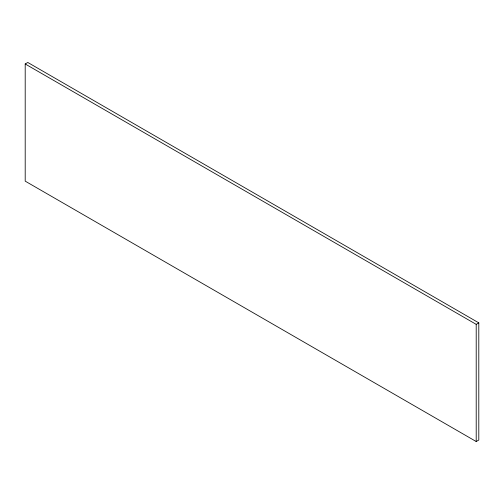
<?xml version="1.0" encoding="UTF-8"?>
<svg xmlns="http://www.w3.org/2000/svg" width="504" height="504" viewBox="0 0 504 504"><rect width="100%" height="100%" fill="white"/><g stroke="black" fill="none" stroke-linecap="round" stroke-linejoin="round"><path stroke-width="0.76" d="M25.2 63.97L27.796 62.471L478.8 322.856L478.8 440.03L476.204 441.529L25.2 181.144L25.2 63.97L476.204 324.356L478.8 322.856M476.204 324.356L476.204 441.529"/></g></svg>
